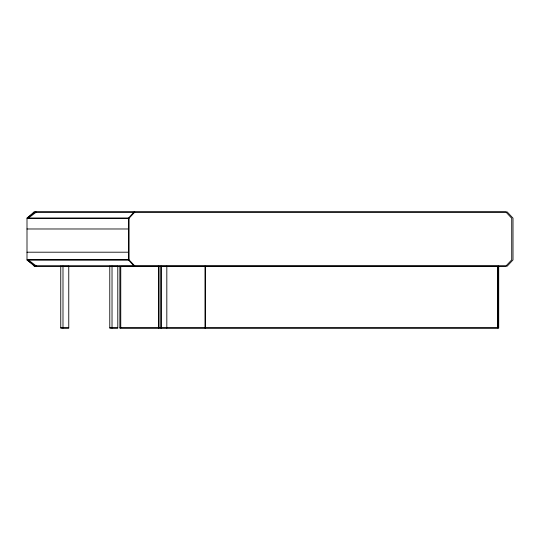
<?xml version="1.0" encoding="UTF-8"?>
<svg xmlns="http://www.w3.org/2000/svg" width="540" height="540" viewBox="0 0 540 540"><rect width="100%" height="100%" fill="white"/><g stroke="black" fill="none" stroke-linecap="round" stroke-linejoin="round"><path stroke-width="0.81" d="M31.556 215.048L34.121 211.95L507.229 211.95L513 218.14L513 259.936L507.229 266.132L34.121 266.132L31.043 262.413M134.197 266.132L128.425 259.936L128.425 218.14L134.197 211.95M134.811 265.997L129.067 259.841L129.067 218.255L134.811 212.092M34.121 211.95L27 218.14L27 259.936L34.661 266.132M35.195 211.95L27 218.14L128.425 218.14M36.302 212.092L28.148 218.255L129.067 218.255M35.235 212.092L505.973 212.092L511.718 218.255L511.718 259.841L505.973 265.997L35.235 265.997M27 228.98L128.425 228.98M27 252.2L128.425 252.2M129.067 259.841L28.148 259.841L36.302 265.997M128.425 259.936L27 259.936L35.195 266.132M60.77 266.288L68.742 266.288M109.796 266.288L117.774 266.288M60.77 327.895L68.742 327.895M109.796 327.895L117.774 327.895M119.88 327.895L497.705 327.895L497.705 266.281L120.758 266.281L120.758 327.895M498.704 266.132L498.704 328.05L119.867 328.05L119.867 266.132M498.569 266.132L498.569 328.05M497.57 266.281L497.57 327.895M205.47 266.281L205.47 327.895M205.004 266.132L205.004 328.05M166.82 266.132L166.82 328.05M161.062 266.288L161.062 327.895M161.048 266.132L161.048 328.05M158.828 266.288L158.828 327.895M158.807 266.132L158.807 328.05M117.794 266.132L117.794 328.05L109.775 328.05L109.775 266.132M112.023 266.132L112.023 328.05M68.762 266.132L68.762 328.05L60.75 328.05L60.75 266.132M62.991 266.132L62.991 328.05"/></g></svg>
